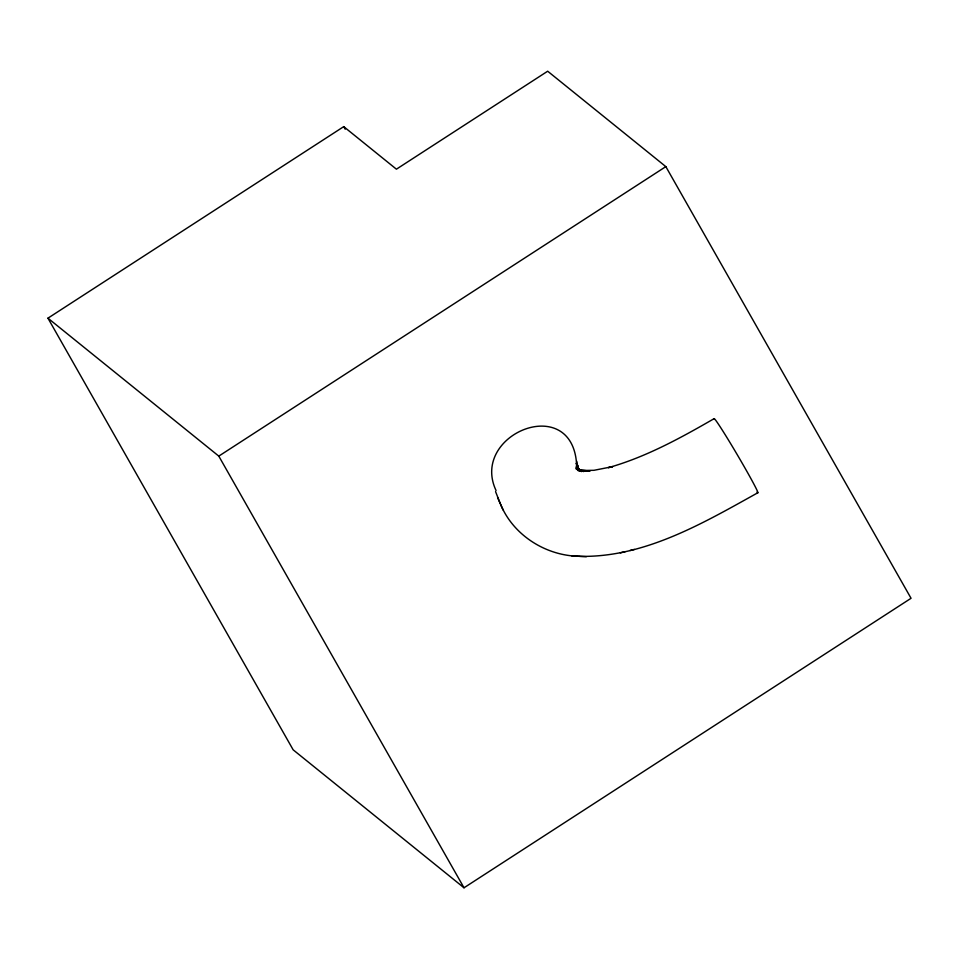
<?xml version="1.0" encoding="UTF-8"?>
<svg xmlns="http://www.w3.org/2000/svg" width="959" height="959" viewBox="0 0 959 959"><rect width="100%" height="100%" fill="white"/><g stroke="black" fill="none" stroke-linecap="round" stroke-linejoin="round"><path stroke-width="1.44" d="M47.95 318.172L343.73 126.636L396.415 169.18L547.673 71.218L665.834 166.626L911.05 598.284L464.012 887.782L293.166 749.83L47.95 318.172L218.796 456.124L464.012 887.782M218.796 456.124L665.834 166.626M714.203 418.603C680.53 438.047 645.97 457.035 608.366 467.668L612.729 466.613L593.981 470.306L577.953 470.545L589.929 471.229L576.287 469.227L583.623 471.516L575.987 468.28L581.586 471.588M757.79 492.782C702.947 523.254 644.268 557.826 579.488 556.34M630.003 550.49L634.379 549.423M620.317 552.863L625.184 551.677M500.526 504.194C513.257 535.254 545.791 555.729 579.02 556.292M571.84 555.884L586.345 556.723M579.38 470.09L576.143 467.393L578.948 469.994L577.414 465.103L578.217 468.855M578.912 469.586L576.251 465.978L579.608 470.713M579.308 469.934L576.131 463.377L579.356 470.617M343.73 126.636L345.204 129.225M496.067 490.552C469.646 434.415 571.108 392.83 576.527 463.173M495.563 491.595L500.154 503.319M497.577 497.565L503.103 509.96M576.635 461.087L578.433 469.718M714.299 419.395A43.023 1.582 59.5 0 1 737.663 455.405A43.023 1.582 59.5 0 1 757.047 492.111"/></g></svg>
